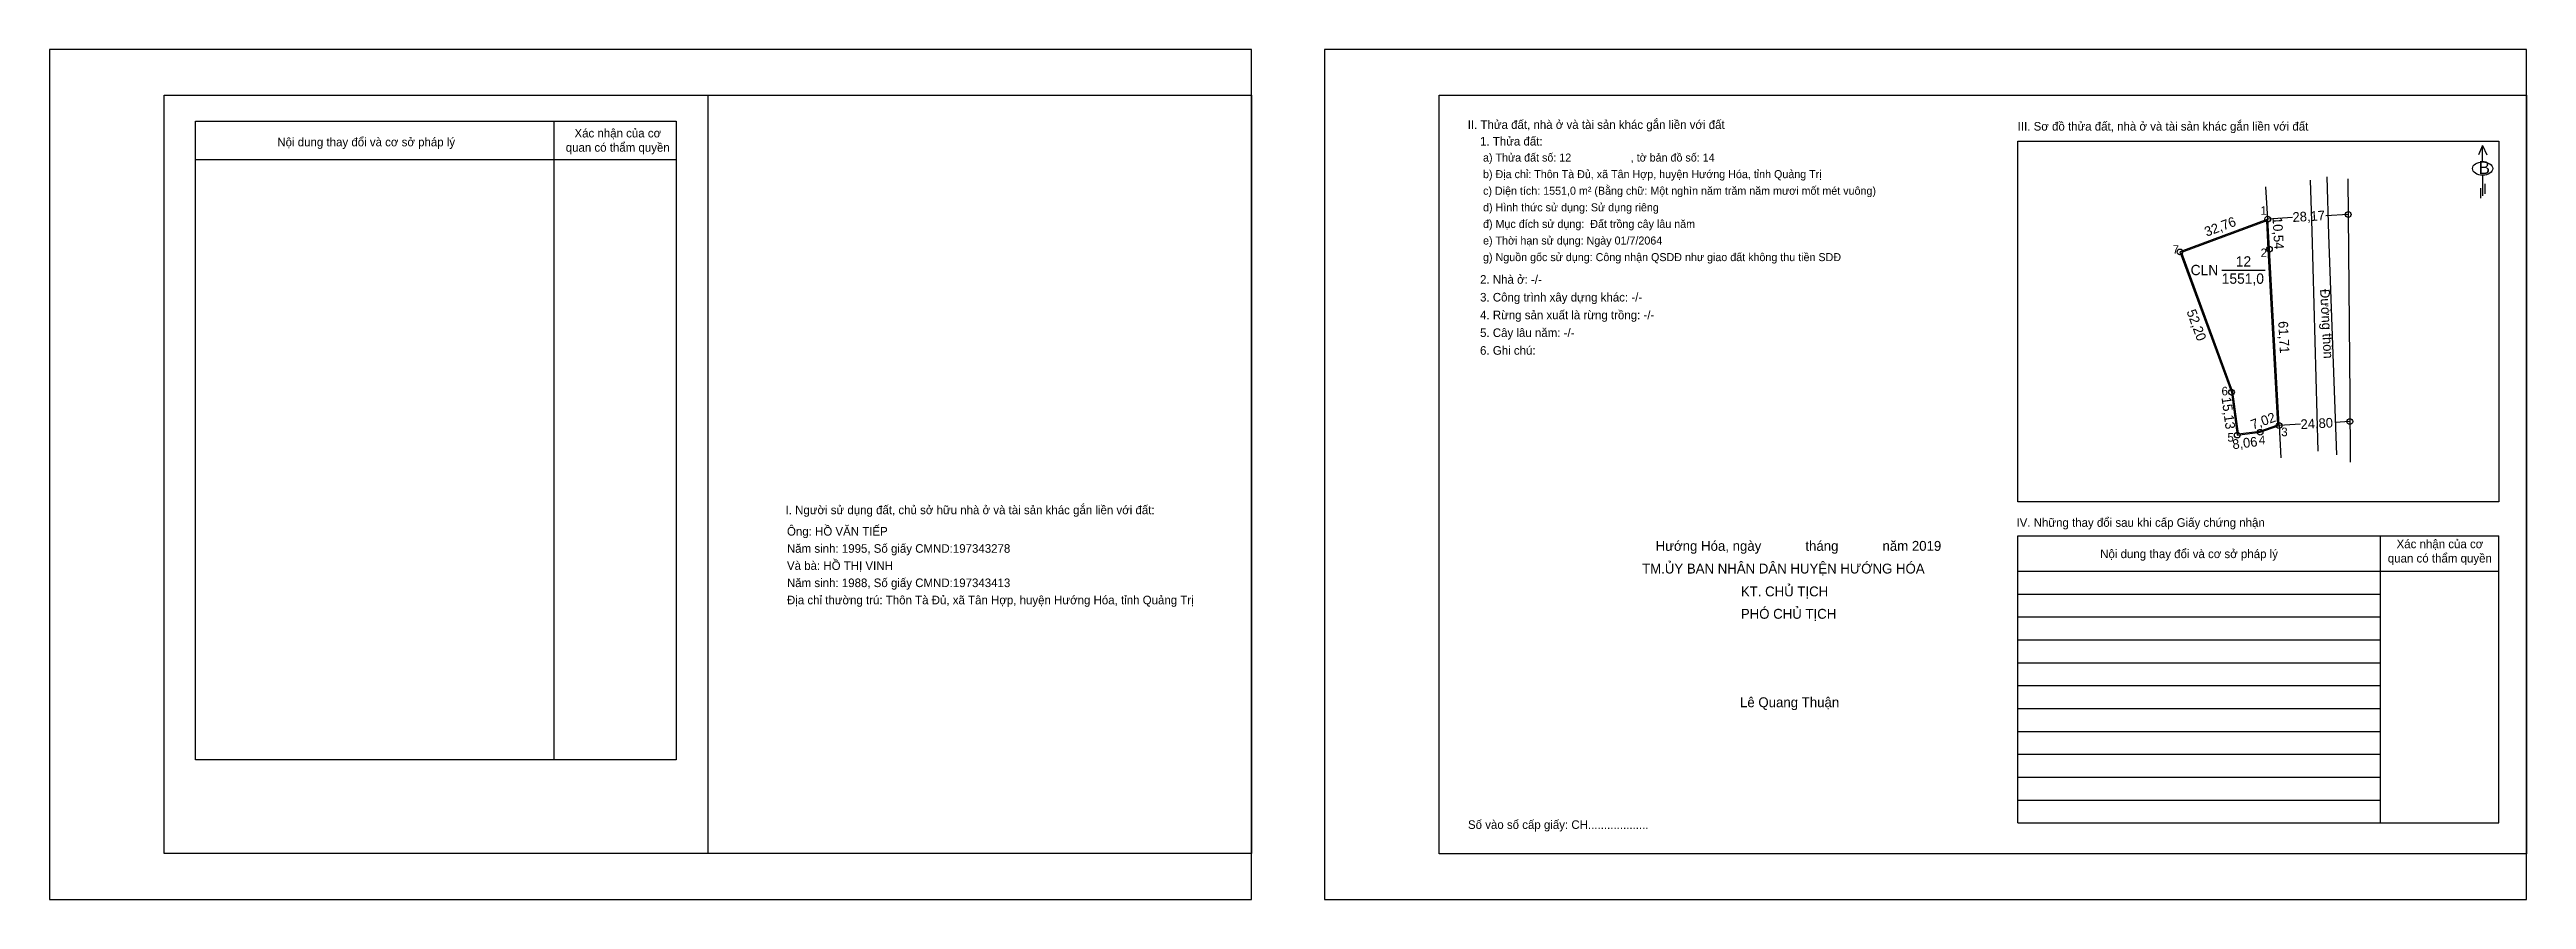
# Model space of a CAD drawing. Extents: x 552498 to 553364, y 1840728 to 1841025.
import ezdxf

# ---------------------------------------------------------------- set-up
doc = ezdxf.new("R2010")
doc.units = 0
for name, color, linetype in [('CanhThua', 7, 'Continuous'), ('ChieuDaiCanhThua', 7, 'Continuous'), ('Khung', 7, 'Continuous'), ('KhungInTrang1', 7, 'Continuous'), ('KhungInTrang2', 7, 'Continuous'), ('Level 1', 7, 'Continuous'), ('Level 2', 7, 'Continuous'), ('Level 22', 7, 'Continuous'), ('Level 23', 7, 'Continuous'), ('MocDinhThua', 7, 'Continuous'), ('NhanDiaChinhThua', 7, 'Continuous'), ('ON', 7, 'Continuous'), ('RauThua', 7, 'Continuous'), ('SoHieuDinhThua', 7, 'Continuous'), ('Template', 7, 'Continuous'), ('ThongTin', 7, 'Continuous')]:
    doc.layers.add(name, color=color, linetype=linetype)

msp = doc.modelspace()

# ---------------------------------------------------------------- linework, layer by layer
at = {"layer": 'CanhThua'}
for p, q in [((553273.67, 1840965.5), (553243, 1840954)), ((553274.26, 1840954.98), (553273.67, 1840965.5)), ((553277.61, 1840893.36), (553274.26, 1840954.98)), ((553243, 1840954), (553261, 1840905)), ((553261, 1840905), (553263, 1840890)), ((553263, 1840890), (553271, 1840891)), ((553271, 1840891), (553277.61, 1840893.36))]:
    msp.add_line(p, q, dxfattribs=at)
at = {"layer": 'Khung'}
for p, q in [((552984.08, 1841008.73), (553364.08, 1841008.73)), ((552984.08, 1840743.73), (552984.08, 1841008.73)), ((553186.37, 1840866.65), (553186.37, 1840992.75)), ((553186.37, 1840992.75), (553354.37, 1840992.75)), ((553354.37, 1840992.75), (553354.37, 1840866.65)), ((553354.37, 1840866.65), (553186.37, 1840866.65))]:
    msp.add_line(p, q, dxfattribs=at)
msp.add_lwpolyline([(552918.49, 1840743.74), (552538.49, 1840743.74), (552538.49, 1841008.74), (552918.49, 1841008.74)], close=True, dxfattribs=at)
for points in [[(552728.49, 1841008.74), (552728.49, 1840743.74)], [(553364.08, 1841008.73), (553364.08, 1840743.73), (552984.08, 1840743.73)]]:
    msp.add_lwpolyline(points, dxfattribs=at)
at = {"layer": 'KhungInTrang1'}
msp.add_lwpolyline([(552498.49, 1841024.73), (552498.49, 1840727.73), (552918.49, 1840727.73), (552918.49, 1841024.73)], close=True, dxfattribs=at)
at = {"layer": 'KhungInTrang2'}
msp.add_lwpolyline([(552944.08, 1841024.73), (552944.08, 1840727.73), (553364.08, 1840727.73), (553364.08, 1841024.73)], close=True, dxfattribs=at)
at = {"layer": 'Level 1'}
for p, q in [((553282.34, 1840965.99), (553273.67, 1840965.5)), ((553301.79, 1840967.08), (553293.93, 1840966.64)), ((553285.15, 1840893.77), (553277.61, 1840893.36)), ((553302.37, 1840894.71), (553297.26, 1840894.43))]:
    msp.add_line(p, q, dxfattribs=at)
at = {"layer": 'Level 2'}
msp.add_lwpolyline([(553277.19, 1840893.64), (553273.86, 1840954.96), (553273.3, 1840964.93), (553243.51, 1840953.76), (553261.39, 1840905.1), (553263.34, 1840890.45), (553270.91, 1840891.39)], close=True, dxfattribs=at)
at = {"layer": 'Level 22'}
for points in [[(553294.31, 1840980.24), (553294.95, 1840959.97), (553297.66, 1840883.05)], [(553288.5, 1840979.03), (553289.1, 1840961.27), (553291.21, 1840884.33)]]:
    msp.add_lwpolyline(points, dxfattribs=at)
at = {"layer": 'Level 23'}
msp.add_line((553301.7, 1840979.51), (553302.3, 1840903.54), dxfattribs=at)
msp.add_lwpolyline([(553302.3, 1840903.54), (553302.48, 1840880.5)], dxfattribs=at)
at = {"layer": 'MocDinhThua'}
for centre in [(553273.67, 1840965.5), (553301.79, 1840967.08), (553243, 1840954), (553274.26, 1840954.98), (553261, 1840905), (553277.61, 1840893.36), (553302.37, 1840894.71), (553263, 1840890), (553271, 1840891)]:
    msp.add_circle(centre, 1, dxfattribs=at)
at = {"layer": 'NhanDiaChinhThua'}
msp.add_line((553257.59, 1840947.69), (553272.75, 1840947.69), dxfattribs=at)
at = {"layer": 'ON'}
for p, q in [((552549.49, 1840999.73), (552717.49, 1840999.73)), ((552549.49, 1840776.51), (552549.49, 1840999.73)), ((552717.49, 1840999.73), (552717.49, 1840776.51)), ((552549.49, 1840986.34), (552717.49, 1840986.34)), ((553186.37, 1840854.81), (553354.37, 1840854.81)), ((553312.91, 1840854.81), (553312.91, 1840754.49)), ((553186.37, 1840842.46), (553354.37, 1840842.46)), ((553186.37, 1840834.46), (553312.91, 1840834.46)), ((553186.37, 1840826.46), (553312.91, 1840826.46)), ((553186.37, 1840818.46), (553312.91, 1840818.46)), ((553186.37, 1840810.46), (553312.91, 1840810.46)), ((553186.37, 1840802.46), (553312.91, 1840802.46)), ((553186.37, 1840794.46), (553312.91, 1840794.46)), ((553186.37, 1840786.46), (553312.91, 1840786.46)), ((553186.37, 1840778.46), (553312.91, 1840778.46)), ((553186.37, 1840770.46), (553312.91, 1840770.46)), ((553186.37, 1840762.46), (553312.91, 1840762.46))]:
    msp.add_line(p, q, dxfattribs=at)
for points in [[(552674.76, 1840999.73), (552674.76, 1840776.51)], [(553186.37, 1840754.49), (553186.37, 1840854.81)], [(553354.37, 1840754.49), (553354.37, 1840854.81)], [(552717.49, 1840776.51), (552549.49, 1840776.51)]]:
    msp.add_lwpolyline(points, dxfattribs=at)
at = {"layer": 'RauThua'}
for p, q in [((553273.67, 1840965.5), (553273.04, 1840976.75)), ((553277.61, 1840893.36), (553278.22, 1840882.1))]:
    msp.add_line(p, q, dxfattribs=at)
at = {"layer": 'Template'}
for p, q in [((553348.74, 1840991.14), (553347.28, 1840987.96)), ((553348.74, 1840985.49), (553348.74, 1840991.14)), ((553348.74, 1840991.14), (553350.19, 1840987.96)), ((553348.76, 1840980.8), (553348.76, 1840973.66)), ((553348.01, 1840976.33), (553348.01, 1840972.85)), ((553349.57, 1840977.82), (553349.57, 1840974.33)), ((553186.37, 1840754.49), (553354.37, 1840754.49))]:
    msp.add_line(p, q, dxfattribs=at)
msp.add_ellipse((553348.76, 1840983.13), major_axis=(3.55, 0), ratio=0.655849, dxfattribs=at)

# ---------------------------------------------------------------- texts
at = {"layer": 'ChieuDaiCanhThua'}
for s, rotation, p in [('32,76', 20.554, (553252.31, 1840959.3)), ('10,54', 273.20999, (553275.33, 1840966.12)), ('28,17', 3.11185, (553282.42, 1840964.47)), ('Đường thôn', 273.11185, (553291.94, 1840940.97)), ('52,20', 290.17065, (553245.24, 1840933.19)), ('61,71', 273.11185, (553277.33, 1840929.73)), ('15,13', 277.59464, (553257.5, 1840903.09)), ('7,02', 19.64833, (553268.47, 1840891.9)), ('24,80', 3.11185, (553285.24, 1840892.08)), ('8,06', 7.12502, (553261.5, 1840885.03))]:
    msp.add_text(s, height=3.382, rotation=rotation, dxfattribs=at).set_placement(p)
at = {"layer": 'NhanDiaChinhThua'}
for s, p in [('CLN', (553246.72, 1840945.88)), ('1551,0', (553257.59, 1840942.88)), ('12', (553262.5, 1840948.89))]:
    msp.add_text(s, height=3.607, dxfattribs=at).set_placement(p)
at = {"layer": 'ON'}
for s, height, p in [('Nội dung thay đổi và cơ sở pháp lý', 3, (552578.09, 1840990.91)), ('quan có thẩm quyền', 3, (552678.87, 1840989.02)), ('Xác nhận của cơ ', 3, (552681.93, 1840994.02)), ('I. Người sử dụng đất, chủ sở hữu nhà ở và tài sản khác gắn liền với đất:', 3, (552755.7, 1840862.35)), ('IV. Những thay đổi sau khi cấp Giấy chứng nhận', 3, (553185.86, 1840857.95)), ('Nội dung thay đổi và cơ sở pháp lý', 3, (553215.11, 1840847.01)), ('Xác nhận của cơ ', 3, (553318.69, 1840850.47)), ('quan có thẩm quyền', 3, (553315.63, 1840845.47)), ('Lê Quang Thuận', 3.4537, (553089.24, 1840794.92))]:
    msp.add_text(s, height=height, dxfattribs=at).set_placement(p)
at = {"layer": 'SoHieuDinhThua'}
for s, p in [('1', (553271.13, 1840966.99)), ('7', (553240.42, 1840953.36)), ('2', (553271.17, 1840952.18)), ('6', (553257.51, 1840903.88)), ('5', (553259.57, 1840887.72)), ('4', (553270.56, 1840886.82)), ('3', (553278.39, 1840889.6))]:
    msp.add_text(s, height=3, dxfattribs=at).set_placement(p)
at = {"layer": 'Template'}
for s, height, p in [('II. Thửa đất, nhà ở và tài sản khác gắn liền với đất', 3, (552994.09, 1840997)), ('III. Sơ đồ thửa đất, nhà ở và tài sản khác gắn liền với đất', 3, (553186.28, 1840996.41)), ('B', 4.5, (553347.32, 1840981.23)), ('Hướng Hóa, ngày            tháng            năm 2019', 3.4537, (553059.75, 1840849.56)), ('TM.ỦY BAN NHÂN DÂN HUYỆN HƯỚNG HÓA', 3.4537, (553055.02, 1840841.63)), ('KT. CHỦ TỊCH', 3.4537, (553089.54, 1840833.65)), ('PHÓ CHỦ TỊCH', 3.4537, (553089.54, 1840825.82)), ('Số vào sổ cấp giấy: CH...................', 3, (552994.18, 1840752.38))]:
    msp.add_text(s, height=height, dxfattribs=at).set_placement(p)
at = {"layer": 'ThongTin'}
for s, height, p in [('1. Thửa đất: ', 3, (552998.4, 1840991.19)), (' a) Thửa đất số: 12                    , tờ bản đồ số: 14', 2.8, (552998.4, 1840985.59)), (' b) Địa chỉ: Thôn Tà Đủ, xã Tân Hợp, huyện Hướng Hóa, tỉnh Quảng Trị', 2.8, (552998.4, 1840979.79)), (' c) Diện tích: 1551,0 m² (Bằng chữ: Một nghìn năm trăm năm mươi mốt mét vuông)', 2.8, (552998.4, 1840973.99)), (' d) Hình thức sử dụng: Sử dụng riêng', 2.8, (552998.4, 1840968.19)), (' đ) Mục đích sử dụng:  Đất trồng cây lâu năm', 2.8, (552998.4, 1840962.39)), (' e) Thời hạn sử dụng: Ngày 01/7/2064', 2.8, (552998.4, 1840956.59)), ('2. Nhà ở: -/-', 3, (552998.4, 1840942.89)), (' g) Nguồn gốc sử dụng: Công nhận QSDĐ như giao đất không thu tiền SDĐ', 2.8, (552998.4, 1840950.79)), ('3. Công trình xây dựng khác: -/-', 3, (552998.4, 1840936.68)), ('4. Rừng sản xuất là rừng trồng: -/-', 3, (552998.4, 1840930.48)), ('5. Cây lâu năm: -/-', 3, (552998.4, 1840924.28)), ('6. Ghi chú:', 3, (552998.4, 1840918.08)), ('Ông: HỒ VĂN TIẾP', 3, (552756.19, 1840854.88)), ('Năm sinh: 1995, Số giấy CMND:197343278', 3, (552756.19, 1840848.88)), ('Và bà: HỒ THỊ VINH', 3, (552756.19, 1840842.88)), ('Địa chỉ thường trú: Thôn Tà Đủ, xã Tân Hợp, huyện Hướng Hóa, tỉnh Quảng Trị', 3, (552756.19, 1840830.88)), ('Năm sinh: 1988, Số giấy CMND:197343413', 3, (552756.19, 1840836.88))]:
    msp.add_text(s, height=height, dxfattribs=at).set_placement(p)

doc.saveas('drawing.dxf')
